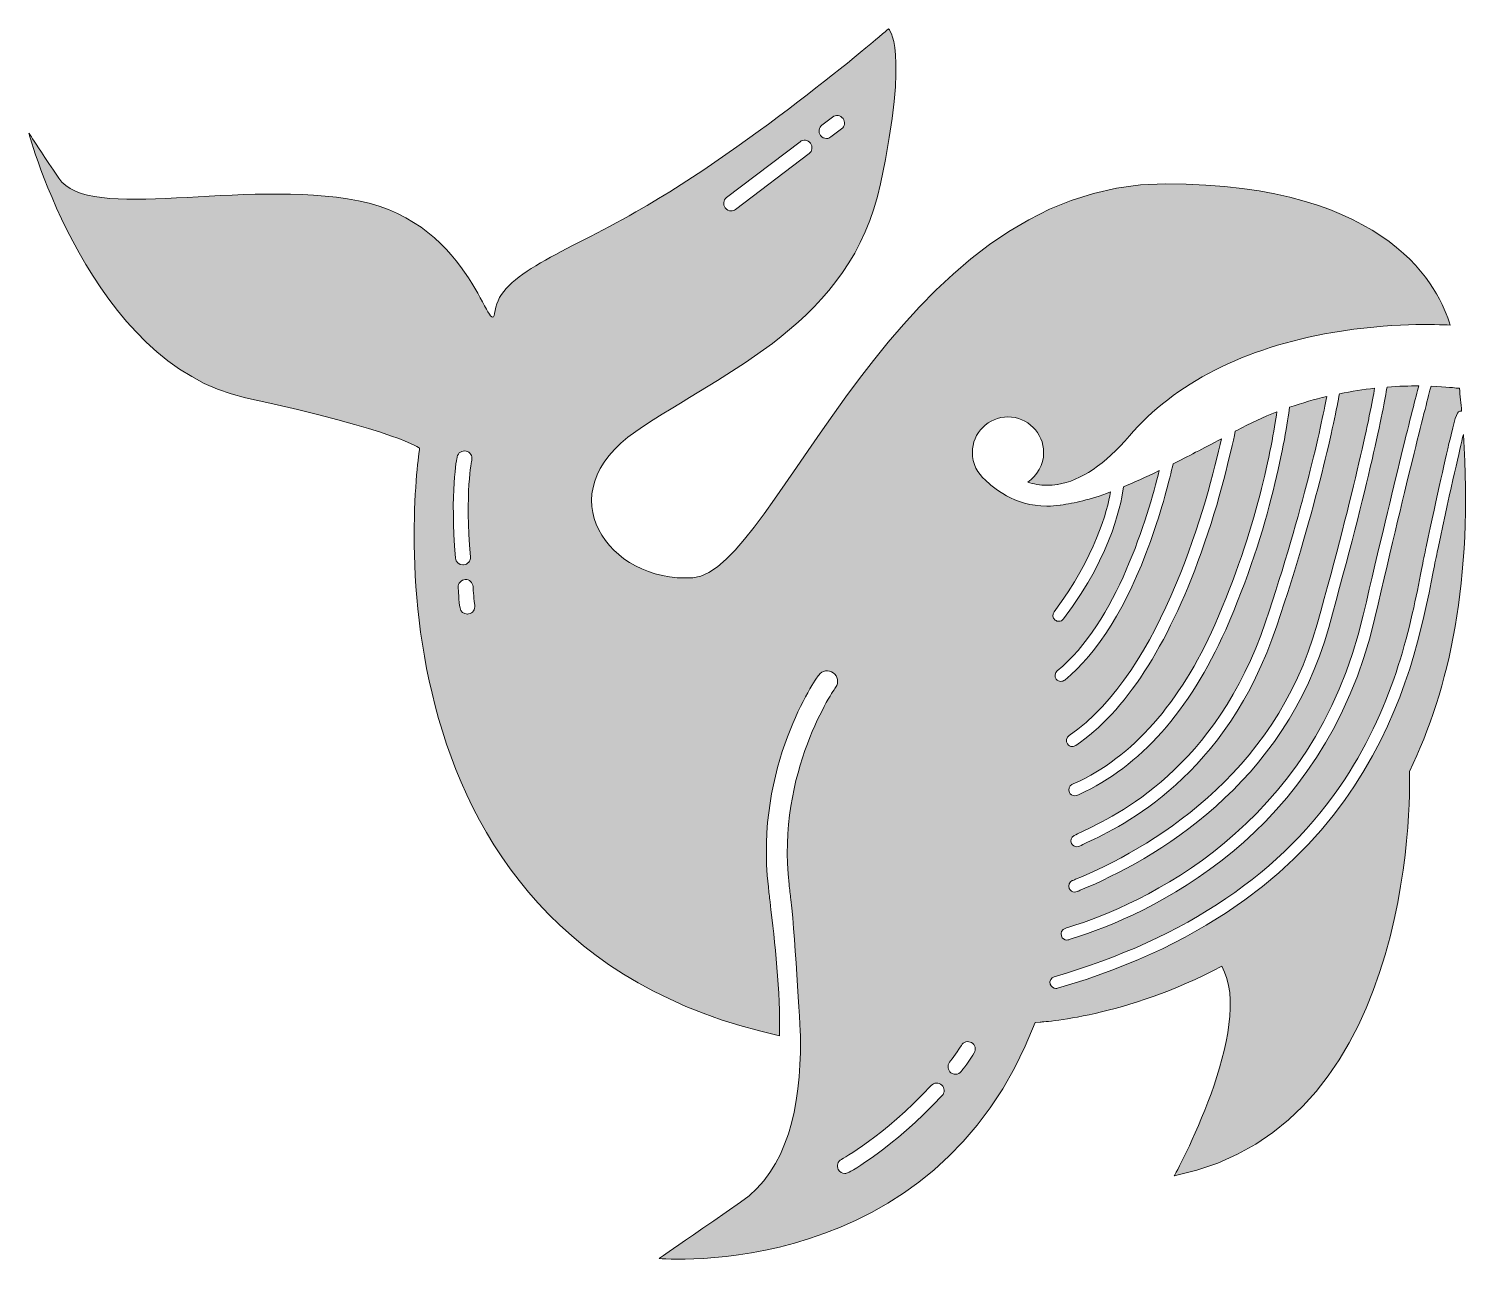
# Model space of a CAD drawing. Header units: inches. Extents: x 5 to 95.4, y 34.9 to 113.5.
import ezdxf

# ---------------------------------------------------------------- set-up
doc = ezdxf.new("R2010")
doc.units = ezdxf.units.IN
doc.header["$MEASUREMENT"] = 0
doc.layers.add('Layer 1', color=7, linetype='Continuous')

msp = doc.modelspace()

# ---------------------------------------------------------------- hatches: boundary and pattern name
at = {"layer": 'Layer 1', "true_color": 0xffffff}
h = msp.add_hatch(color=7, dxfattribs=at)
h.dxf.hatch_style = 2
edge = h.paths.add_edge_path()
edge.add_spline(control_points=[(91.459, 67.023), (93.978, 72.182), (95.448, 79.031), (94.841, 88.119), (94.601, 87.136), (94.135, 85.108), (93.235, 80.919), (93.144, 80.497), (93.051, 80.022), (92.953, 79.519), (91.655, 72.897), (88.955, 59.119), (69.43, 53.447), (69.395, 53.437), (69.36, 53.432), (69.326, 53.432), (69.164, 53.432), (69.015, 53.538), (68.967, 53.702), (68.91, 53.9), (69.023, 54.107), (69.222, 54.165), (77.46, 56.558), (83.573, 60.706), (87.392, 66.493), (90.589, 71.339), (91.571, 76.348), (92.221, 79.663), (92.32, 80.169), (92.414, 80.647), (92.506, 81.076), (93.214, 84.373), (93.74, 86.736), (94.069, 88.099), (94.37, 89.35), (94.427, 89.585), (94.729, 89.581), (94.687, 90.053), (94.641, 90.529), (94.588, 91.013), (94.53, 91.007), (94.471, 91.005), (94.411, 91.015), (94.391, 91.018), (93.803, 91.107), (92.815, 91.143), (92.497, 89.951), (91.472, 85.99), (89.3, 76.639), (86.1, 62.862), (74.984, 58.003), (70.354, 56.554), (70.259, 56.524), (70.187, 56.502), (70.141, 56.486), (70.101, 56.472), (70.06, 56.466), (70.02, 56.466), (69.865, 56.466), (69.72, 56.563), (69.667, 56.718), (69.6, 56.913), (69.704, 57.126), (69.899, 57.193), (69.949, 57.21), (70.028, 57.235), (70.131, 57.267), (74.639, 58.678), (85.46, 63.407), (88.573, 76.808), (90.647, 85.738), (91.678, 89.764), (92.047, 91.157), (91.466, 91.158), (90.799, 91.139), (90.059, 91.081), (89.824, 89.68), (89, 85.359), (86.407, 76.035), (83.667, 66.18), (75.481, 61.495), (70.846, 59.58), (70.764, 59.546), (70.698, 59.519), (70.65, 59.498), (70.602, 59.477), (70.552, 59.467), (70.502, 59.467), (70.357, 59.467), (70.22, 59.552), (70.159, 59.693), (70.078, 59.882), (70.165, 60.102), (70.354, 60.184), (70.405, 60.206), (70.473, 60.234), (70.56, 60.27), (75.069, 62.134), (83.031, 66.686), (85.686, 76.235), (88.139, 85.057), (89.009, 89.437), (89.281, 91.007), (88.59, 90.931), (87.85, 90.821), (87.075, 90.666), (86.783, 89.063), (85.722, 83.802), (83.161, 76.143), (79.997, 66.679), (73.427, 63.584), (71.268, 62.567), (71.078, 62.478), (70.924, 62.405), (70.812, 62.346), (70.757, 62.317), (70.697, 62.303), (70.639, 62.303), (70.504, 62.303), (70.375, 62.376), (70.308, 62.503), (70.212, 62.686), (70.283, 62.911), (70.466, 63.007), (70.585, 63.07), (70.749, 63.147), (70.95, 63.242), (73.037, 64.226), (79.39, 67.219), (82.453, 76.379), (84.857, 83.567), (85.929, 88.622), (86.284, 90.494), (85.531, 90.317), (84.752, 90.094), (83.956, 89.818), (83.72, 88.045), (82.789, 82.303), (79.956, 75.889), (77.727, 70.842), (74.567, 67.285), (70.817, 65.602), (70.752, 65.573), (70.703, 65.551), (70.671, 65.535), (70.617, 65.507), (70.559, 65.494), (70.502, 65.494), (70.366, 65.494), (70.234, 65.569), (70.169, 65.699), (70.076, 65.883), (70.149, 66.108), (70.333, 66.201), (70.372, 66.221), (70.432, 66.248), (70.512, 66.284), (74.091, 67.89), (77.121, 71.316), (79.274, 76.191), (81.89, 82.116), (82.861, 87.446), (83.163, 89.527), (82.331, 89.204), (81.487, 88.82), (80.644, 88.363), (80.613, 88.346), (80.583, 88.33), (80.552, 88.313), (80.294, 87.055), (79.615, 84.047), (78.42, 80.712), (76.303, 74.808), (73.662, 70.748), (70.569, 68.645), (70.505, 68.601), (70.431, 68.58), (70.359, 68.58), (70.239, 68.58), (70.122, 68.637), (70.05, 68.743), (69.934, 68.914), (69.978, 69.146), (70.149, 69.262), (76.032, 73.262), (78.878, 84.182), (79.688, 87.848), (78.543, 87.236), (77.542, 86.718), (76.666, 86.28), (76.443, 85.302), (75.981, 83.463), (75.242, 81.416), (73.771, 77.342), (71.966, 74.423), (69.876, 72.741), (69.807, 72.685), (69.724, 72.658), (69.642, 72.658), (69.533, 72.658), (69.425, 72.706), (69.351, 72.797), (69.221, 72.958), (69.247, 73.193), (69.408, 73.322), (73.115, 76.306), (75.097, 83.013), (75.796, 85.851), (74.928, 85.432), (74.192, 85.1), (73.553, 84.834), (73.483, 84.196), (72.972, 80.734), (69.807, 76.567), (69.733, 76.47), (69.622, 76.419), (69.509, 76.419), (69.43, 76.419), (69.351, 76.444), (69.283, 76.495), (69.119, 76.62), (69.087, 76.854), (69.211, 77.018), (71.805, 80.432), (72.548, 83.396), (72.748, 84.515), (71.404, 84.011), (70.522, 83.833), (69.607, 83.694), (69.604, 83.693), (69.6, 83.694), (69.597, 83.693), (69.322, 83.651), (69.047, 83.628), (68.772, 83.628), (68.769, 83.628), (68.766, 83.628), (68.763, 83.628), (66.722, 83.631), (65.355, 84.816), (64.917, 85.256), (64.415, 85.666), (64.094, 86.288), (64.094, 86.985), (64.094, 88.216), (65.095, 89.217), (66.326, 89.217), (67.557, 89.217), (68.558, 88.216), (68.558, 86.985), (68.558, 86.212), (68.163, 85.531), (67.565, 85.13), (67.924, 85.013), (68.328, 84.935), (68.773, 84.935), (68.777, 84.935), (68.781, 84.935), (68.785, 84.935), (68.991, 84.936), (69.199, 84.952), (69.407, 84.985), (69.408, 84.985), (69.41, 84.986), (69.411, 84.986), (69.416, 84.987), (69.421, 84.988), (69.425, 84.988), (70.888, 85.223), (72.399, 86.242), (73.926, 88.028), (76.739, 91.317), (81.144, 93.556), (86.664, 94.503), (90.276, 95.122), (93.224, 95.008), (94.005, 94.961), (93.395, 97.121), (90.363, 103.808), (76.184, 103.808), (59.274, 103.808), (51.861, 79.5), (46.585, 79.148), (41.308, 78.796), (37.358, 84.432), (43.032, 88.307), (48.706, 92.182), (56.49, 95.102), (58.344, 103.807), (60.18, 112.429), (58.845, 113.508), (58.845, 113.508), (58.845, 113.508), (50.526, 106.324), (43.032, 102.045), (38.558, 99.49), (34.518, 98.154), (34.214, 95.872), (33.91, 93.59), (32.906, 101.34), (25.658, 102.749), (18.41, 104.158), (8.761, 101.34), (6.892, 104.158), (5.023, 106.976), (5.023, 106.976), (5.023, 106.976), (5.023, 106.976), (8.888, 92.532), (18.581, 90.419), (28.274, 88.305), (29.487, 87.248), (29.487, 87.248), (29.487, 87.248), (24.571, 56.509), (52.021, 50.47), (52.074, 53.289), (51.73, 56.273), (51.431, 58.852), (51.394, 59.173), (51.357, 59.489), (51.322, 59.797), (50.461, 67.383), (54.309, 72.821), (54.474, 73.049), (54.685, 73.342), (55.094, 73.408), (55.387, 73.197), (55.68, 72.986), (55.746, 72.578), (55.535, 72.285), (55.498, 72.233), (51.819, 67.011), (52.621, 59.945), (52.656, 59.637), (52.692, 59.323), (52.729, 59.003), (53.042, 56.304), (53.343, 50.21), (53.343, 50.21), (53.339, 46.029), (52.546, 42.093), (49.587, 40.051), (44.479, 36.528), (44.479, 36.528), (44.479, 36.528), (44.479, 36.528), (61.75, 34.924), (68.026, 51.301), (68.026, 51.301), (68.331, 51.324), (68.331, 51.324), (68.331, 51.324), (73.755, 51.622), (79.709, 54.826), (79.709, 54.826), (79.708, 54.825), (79.708, 54.825), (81.886, 51.043), (76.737, 41.696), (76.737, 41.696), (92.326, 44.867), (91.459, 67.023), (91.459, 67.023), (91.459, 67.023), (91.459, 67.023), (91.459, 67.023)], knot_values=[0, 0, 0, 0, 1, 1, 1, 2, 2, 2, 3, 3, 3, 4, 4, 4, 5, 5, 5, 6, 6, 6, 7, 7, 7, 8, 8, 8, 9, 9, 9, 10, 10, 10, 11, 11, 11, 12, 12, 12, 13, 13, 13, 14, 14, 14, 15, 15, 15, 16, 16, 16, 17, 17, 17, 18, 18, 18, 19, 19, 19, 20, 20, 20, 21, 21, 21, 22, 22, 22, 23, 23, 23, 24, 24, 24, 25, 25, 25, 26, 26, 26, 27, 27, 27, 28, 28, 28, 29, 29, 29, 30, 30, 30, 31, 31, 31, 32, 32, 32, 33, 33, 33, 34, 34, 34, 35, 35, 35, 36, 36, 36, 37, 37, 37, 38, 38, 38, 39, 39, 39, 40, 40, 40, 41, 41, 41, 42, 42, 42, 43, 43, 43, 44, 44, 44, 45, 45, 45, 46, 46, 46, 47, 47, 47, 48, 48, 48, 49, 49, 49, 50, 50, 50, 51, 51, 51, 52, 52, 52, 53, 53, 53, 54, 54, 54, 55, 55, 55, 56, 56, 56, 57, 57, 57, 58, 58, 58, 59, 59, 59, 60, 60, 60, 61, 61, 61, 62, 62, 62, 63, 63, 63, 64, 64, 64, 65, 65, 65, 66, 66, 66, 67, 67, 67, 68, 68, 68, 69, 69, 69, 70, 70, 70, 71, 71, 71, 72, 72, 72, 73, 73, 73, 74, 74, 74, 75, 75, 75, 76, 76, 76, 77, 77, 77, 78, 78, 78, 79, 79, 79, 80, 80, 80, 81, 81, 81, 82, 82, 82, 83, 83, 83, 84, 84, 84, 85, 85, 85, 86, 86, 86, 87, 87, 87, 88, 88, 88, 89, 89, 89, 90, 90, 90, 91, 91, 91, 92, 92, 92, 93, 93, 93, 94, 94, 94, 95, 95, 95, 96, 96, 96, 97, 97, 97, 98, 98, 98, 99, 99, 99, 100, 100, 100, 101, 101, 101, 102, 102, 102, 103, 103, 103, 104, 104, 104, 105, 105, 105, 106, 106, 106, 107, 107, 107, 108, 108, 108, 109, 109, 109, 110, 110, 110, 111, 111, 111, 112, 112, 112, 113, 113, 113, 114, 114, 114, 115, 115, 115, 116, 116, 116, 117, 117, 117, 118, 118, 118, 119, 119, 119, 120, 120, 120, 121, 121, 121, 122, 122, 122, 122], degree=3, periodic=1)
edge = h.paths.add_edge_path()
edge.add_spline(control_points=[(54.68, 107.484), (54.68, 107.484), (55.342, 107.986), (55.342, 107.986), (55.548, 108.142), (55.841, 108.102), (55.996, 107.896), (56.152, 107.691), (56.112, 107.398), (55.906, 107.242), (55.906, 107.242), (55.244, 106.74), (55.244, 106.74), (55.16, 106.676), (55.061, 106.645), (54.962, 106.645), (54.821, 106.645), (54.681, 106.709), (54.59, 106.83), (54.434, 107.035), (54.474, 107.328), (54.68, 107.484)], knot_values=[0, 0, 0, 0, 1, 1, 1, 2, 2, 2, 3, 3, 3, 4, 4, 4, 5, 5, 5, 6, 6, 6, 7, 7, 7, 7], degree=3, periodic=1)
edge = h.paths.add_edge_path()
edge.add_spline(control_points=[(48.709, 102.953), (48.709, 102.953), (53.306, 106.441), (53.306, 106.441), (53.511, 106.597), (53.804, 106.557), (53.96, 106.351), (54.116, 106.146), (54.076, 105.853), (53.87, 105.697), (53.87, 105.697), (49.273, 102.209), (49.273, 102.209), (49.189, 102.145), (49.089, 102.114), (48.991, 102.114), (48.85, 102.114), (48.71, 102.178), (48.619, 102.299), (48.463, 102.504), (48.503, 102.797), (48.709, 102.953)], knot_values=[0, 0, 0, 0, 1, 1, 1, 2, 2, 2, 3, 3, 3, 4, 4, 4, 5, 5, 5, 6, 6, 6, 7, 7, 7, 7], degree=3, periodic=1)
edge = h.paths.add_edge_path()
edge.add_spline(control_points=[(31.736, 80.379), (31.379, 84.544), (31.82, 86.632), (31.839, 86.719), (31.894, 86.971), (32.142, 87.131), (32.395, 87.076), (32.647, 87.021), (32.806, 86.773), (32.752, 86.521), (32.746, 86.494), (32.324, 84.456), (32.667, 80.459), (32.689, 80.202), (32.498, 79.976), (32.242, 79.954), (32.228, 79.953), (32.215, 79.952), (32.202, 79.952), (31.961, 79.952), (31.757, 80.136), (31.736, 80.379)], knot_values=[0, 0, 0, 0, 1, 1, 1, 2, 2, 2, 3, 3, 3, 4, 4, 4, 5, 5, 5, 6, 6, 6, 7, 7, 7, 7], degree=3, periodic=1)
edge = h.paths.add_edge_path()
edge.add_spline(control_points=[(32.556, 76.878), (32.529, 76.873), (32.502, 76.871), (32.475, 76.871), (32.252, 76.871), (32.055, 77.031), (32.016, 77.258), (31.951, 77.632), (31.906, 78.45), (31.901, 78.542), (31.887, 78.8), (32.085, 79.019), (32.342, 79.033), (32.598, 79.052), (32.82, 78.849), (32.833, 78.592), (32.846, 78.358), (32.888, 77.69), (32.936, 77.42), (32.98, 77.164), (32.81, 76.922), (32.556, 76.878)], knot_values=[0, 0, 0, 0, 1, 1, 1, 2, 2, 2, 3, 3, 3, 4, 4, 4, 5, 5, 5, 6, 6, 6, 7, 7, 7, 7], degree=3, periodic=1)
edge = h.paths.add_edge_path()
edge.add_spline(control_points=[(62.201, 46.724), (59.073, 43.371), (56.442, 41.966), (56.332, 41.908), (56.263, 41.872), (56.188, 41.854), (56.115, 41.854), (55.947, 41.854), (55.785, 41.945), (55.701, 42.104), (55.581, 42.332), (55.668, 42.614), (55.896, 42.735), (55.922, 42.749), (58.507, 44.135), (61.518, 47.362), (61.694, 47.551), (61.99, 47.561), (62.178, 47.385), (62.367, 47.208), (62.377, 46.913), (62.201, 46.724)], knot_values=[0, 0, 0, 0, 1, 1, 1, 2, 2, 2, 3, 3, 3, 4, 4, 4, 5, 5, 5, 6, 6, 6, 7, 7, 7, 7], degree=3, periodic=1)
edge = h.paths.add_edge_path()
edge.add_spline(control_points=[(64.214, 49.405), (64.003, 49.04), (63.435, 48.281), (63.411, 48.249), (63.319, 48.127), (63.179, 48.062), (63.037, 48.062), (62.939, 48.062), (62.841, 48.092), (62.757, 48.155), (62.551, 48.31), (62.509, 48.603), (62.664, 48.809), (62.819, 49.015), (63.254, 49.609), (63.406, 49.871), (63.535, 50.094), (63.82, 50.172), (64.044, 50.042), (64.266, 49.914), (64.343, 49.628), (64.214, 49.405)], knot_values=[0, 0, 0, 0, 1, 1, 1, 2, 2, 2, 3, 3, 3, 4, 4, 4, 5, 5, 5, 6, 6, 6, 7, 7, 7, 7], degree=3, periodic=1)

# ---------------------------------------------------------------- linework, layer by layer
at = {"layer": 'Layer 1', "lineweight": 0}
for points, knots in [([(91.459, 67.023), (93.978, 72.182), (95.448, 79.031), (94.841, 88.119), (94.601, 87.136), (94.135, 85.108), (93.235, 80.919), (93.144, 80.497), (93.051, 80.022), (92.953, 79.519), (91.655, 72.897), (88.955, 59.119), (69.43, 53.447), (69.395, 53.437), (69.36, 53.432), (69.326, 53.432), (69.164, 53.432), (69.015, 53.538), (68.967, 53.702), (68.91, 53.9), (69.023, 54.107), (69.222, 54.165), (77.46, 56.558), (83.573, 60.706), (87.392, 66.493), (90.589, 71.339), (91.571, 76.348), (92.221, 79.663), (92.32, 80.169), (92.414, 80.647), (92.506, 81.076), (93.214, 84.373), (93.74, 86.736), (94.069, 88.099), (94.37, 89.35), (94.427, 89.585), (94.729, 89.581), (94.687, 90.053), (94.641, 90.529), (94.588, 91.013), (94.53, 91.007), (94.471, 91.005), (94.411, 91.015), (94.391, 91.018), (93.803, 91.107), (92.815, 91.143), (92.497, 89.951), (91.472, 85.99), (89.3, 76.639), (86.1, 62.862), (74.984, 58.003), (70.354, 56.554), (70.259, 56.524), (70.187, 56.502), (70.141, 56.486), (70.101, 56.472), (70.06, 56.466), (70.02, 56.466), (69.865, 56.466), (69.72, 56.563), (69.667, 56.718), (69.6, 56.913), (69.704, 57.126), (69.899, 57.193), (69.949, 57.21), (70.028, 57.235), (70.131, 57.267), (74.639, 58.678), (85.46, 63.407), (88.573, 76.808), (90.647, 85.738), (91.678, 89.764), (92.047, 91.157), (91.466, 91.158), (90.799, 91.139), (90.059, 91.081), (89.824, 89.68), (89, 85.359), (86.407, 76.035), (83.667, 66.18), (75.481, 61.495), (70.846, 59.58), (70.764, 59.546), (70.698, 59.519), (70.65, 59.498), (70.602, 59.477), (70.552, 59.467), (70.502, 59.467), (70.357, 59.467), (70.22, 59.552), (70.159, 59.693), (70.078, 59.882), (70.165, 60.102), (70.354, 60.184), (70.405, 60.206), (70.473, 60.234), (70.56, 60.27), (75.069, 62.134), (83.031, 66.686), (85.686, 76.235), (88.139, 85.057), (89.009, 89.437), (89.281, 91.007), (88.59, 90.931), (87.85, 90.821), (87.075, 90.666), (86.783, 89.063), (85.722, 83.802), (83.161, 76.143), (79.997, 66.679), (73.427, 63.584), (71.268, 62.567), (71.078, 62.478), (70.924, 62.405), (70.812, 62.346), (70.757, 62.317), (70.697, 62.303), (70.639, 62.303), (70.504, 62.303), (70.375, 62.376), (70.308, 62.503), (70.212, 62.686), (70.283, 62.911), (70.466, 63.007), (70.585, 63.07), (70.749, 63.147), (70.95, 63.242), (73.037, 64.226), (79.39, 67.219), (82.453, 76.379), (84.857, 83.567), (85.929, 88.622), (86.284, 90.494), (85.531, 90.317), (84.752, 90.094), (83.956, 89.818), (83.72, 88.045), (82.789, 82.303), (79.956, 75.889), (77.727, 70.842), (74.567, 67.285), (70.817, 65.602), (70.752, 65.573), (70.703, 65.551), (70.671, 65.535), (70.617, 65.507), (70.559, 65.494), (70.502, 65.494), (70.366, 65.494), (70.234, 65.569), (70.169, 65.699), (70.076, 65.883), (70.149, 66.108), (70.333, 66.201), (70.372, 66.221), (70.432, 66.248), (70.512, 66.284), (74.091, 67.89), (77.121, 71.316), (79.274, 76.191), (81.89, 82.116), (82.861, 87.446), (83.163, 89.527), (82.331, 89.204), (81.487, 88.82), (80.644, 88.363), (80.613, 88.346), (80.583, 88.33), (80.552, 88.313), (80.294, 87.055), (79.615, 84.047), (78.42, 80.712), (76.303, 74.808), (73.662, 70.748), (70.569, 68.645), (70.505, 68.601), (70.431, 68.58), (70.359, 68.58), (70.239, 68.58), (70.122, 68.637), (70.05, 68.743), (69.934, 68.914), (69.978, 69.146), (70.149, 69.262), (76.032, 73.262), (78.878, 84.182), (79.688, 87.848), (78.543, 87.236), (77.542, 86.718), (76.666, 86.28), (76.443, 85.302), (75.981, 83.463), (75.242, 81.416), (73.771, 77.342), (71.966, 74.423), (69.876, 72.741), (69.807, 72.685), (69.724, 72.658), (69.642, 72.658), (69.533, 72.658), (69.425, 72.706), (69.351, 72.797), (69.221, 72.958), (69.247, 73.193), (69.408, 73.322), (73.115, 76.306), (75.097, 83.013), (75.796, 85.851), (74.928, 85.432), (74.192, 85.1), (73.553, 84.834), (73.483, 84.196), (72.972, 80.734), (69.807, 76.567), (69.733, 76.47), (69.622, 76.419), (69.509, 76.419), (69.43, 76.419), (69.351, 76.444), (69.283, 76.495), (69.119, 76.62), (69.087, 76.854), (69.211, 77.018), (71.805, 80.432), (72.548, 83.396), (72.748, 84.515), (71.404, 84.011), (70.522, 83.833), (69.607, 83.694), (69.604, 83.693), (69.6, 83.694), (69.597, 83.693), (69.322, 83.651), (69.047, 83.628), (68.772, 83.628), (68.769, 83.628), (68.766, 83.628), (68.763, 83.628), (66.722, 83.631), (65.355, 84.816), (64.917, 85.256), (64.415, 85.666), (64.094, 86.288), (64.094, 86.985), (64.094, 88.216), (65.095, 89.217), (66.326, 89.217), (67.557, 89.217), (68.558, 88.216), (68.558, 86.985), (68.558, 86.212), (68.163, 85.531), (67.565, 85.13), (67.924, 85.013), (68.328, 84.935), (68.773, 84.935), (68.777, 84.935), (68.781, 84.935), (68.785, 84.935), (68.991, 84.936), (69.199, 84.952), (69.407, 84.985), (69.408, 84.985), (69.41, 84.986), (69.411, 84.986), (69.416, 84.987), (69.421, 84.988), (69.425, 84.988), (70.888, 85.223), (72.399, 86.242), (73.926, 88.028), (76.739, 91.317), (81.144, 93.556), (86.664, 94.503), (90.276, 95.122), (93.224, 95.008), (94.005, 94.961), (93.395, 97.121), (90.363, 103.808), (76.184, 103.808), (59.274, 103.808), (51.861, 79.5), (46.585, 79.148), (41.308, 78.796), (37.358, 84.432), (43.032, 88.307), (48.706, 92.182), (56.49, 95.102), (58.344, 103.807), (60.18, 112.429), (58.845, 113.508), (58.845, 113.508), (58.845, 113.508), (50.526, 106.324), (43.032, 102.045), (38.558, 99.49), (34.518, 98.154), (34.214, 95.872), (33.91, 93.59), (32.906, 101.34), (25.658, 102.749), (18.41, 104.158), (8.761, 101.34), (6.892, 104.158), (5.023, 106.976), (5.023, 106.976), (5.023, 106.976), (5.023, 106.976), (8.888, 92.532), (18.581, 90.419), (28.274, 88.305), (29.487, 87.248), (29.487, 87.248), (29.487, 87.248), (24.571, 56.509), (52.021, 50.47), (52.074, 53.289), (51.73, 56.273), (51.431, 58.852), (51.394, 59.173), (51.357, 59.489), (51.322, 59.797), (50.461, 67.383), (54.309, 72.821), (54.474, 73.049), (54.685, 73.342), (55.094, 73.408), (55.387, 73.197), (55.68, 72.986), (55.746, 72.578), (55.535, 72.285), (55.498, 72.233), (51.819, 67.011), (52.621, 59.945), (52.656, 59.637), (52.692, 59.323), (52.729, 59.003), (53.042, 56.304), (53.343, 50.21), (53.343, 50.21), (53.339, 46.029), (52.546, 42.093), (49.587, 40.051), (44.479, 36.528), (44.479, 36.528), (44.479, 36.528), (44.479, 36.528), (61.75, 34.924), (68.026, 51.301), (68.026, 51.301), (68.331, 51.324), (68.331, 51.324), (68.331, 51.324), (73.755, 51.622), (79.709, 54.826), (79.709, 54.826), (79.708, 54.825), (79.708, 54.825), (81.886, 51.043), (76.737, 41.696), (76.737, 41.696), (92.326, 44.867), (91.459, 67.023), (91.459, 67.023), (91.459, 67.023), (91.459, 67.023), (91.459, 67.023)], [0, 0, 0, 0, 1, 1, 1, 2, 2, 2, 3, 3, 3, 4, 4, 4, 5, 5, 5, 6, 6, 6, 7, 7, 7, 8, 8, 8, 9, 9, 9, 10, 10, 10, 11, 11, 11, 12, 12, 12, 13, 13, 13, 14, 14, 14, 15, 15, 15, 16, 16, 16, 17, 17, 17, 18, 18, 18, 19, 19, 19, 20, 20, 20, 21, 21, 21, 22, 22, 22, 23, 23, 23, 24, 24, 24, 25, 25, 25, 26, 26, 26, 27, 27, 27, 28, 28, 28, 29, 29, 29, 30, 30, 30, 31, 31, 31, 32, 32, 32, 33, 33, 33, 34, 34, 34, 35, 35, 35, 36, 36, 36, 37, 37, 37, 38, 38, 38, 39, 39, 39, 40, 40, 40, 41, 41, 41, 42, 42, 42, 43, 43, 43, 44, 44, 44, 45, 45, 45, 46, 46, 46, 47, 47, 47, 48, 48, 48, 49, 49, 49, 50, 50, 50, 51, 51, 51, 52, 52, 52, 53, 53, 53, 54, 54, 54, 55, 55, 55, 56, 56, 56, 57, 57, 57, 58, 58, 58, 59, 59, 59, 60, 60, 60, 61, 61, 61, 62, 62, 62, 63, 63, 63, 64, 64, 64, 65, 65, 65, 66, 66, 66, 67, 67, 67, 68, 68, 68, 69, 69, 69, 70, 70, 70, 71, 71, 71, 72, 72, 72, 73, 73, 73, 74, 74, 74, 75, 75, 75, 76, 76, 76, 77, 77, 77, 78, 78, 78, 79, 79, 79, 80, 80, 80, 81, 81, 81, 82, 82, 82, 83, 83, 83, 84, 84, 84, 85, 85, 85, 86, 86, 86, 87, 87, 87, 88, 88, 88, 89, 89, 89, 90, 90, 90, 91, 91, 91, 92, 92, 92, 93, 93, 93, 94, 94, 94, 95, 95, 95, 96, 96, 96, 97, 97, 97, 98, 98, 98, 99, 99, 99, 100, 100, 100, 101, 101, 101, 102, 102, 102, 103, 103, 103, 104, 104, 104, 105, 105, 105, 106, 106, 106, 107, 107, 107, 108, 108, 108, 109, 109, 109, 110, 110, 110, 111, 111, 111, 112, 112, 112, 113, 113, 113, 114, 114, 114, 115, 115, 115, 116, 116, 116, 117, 117, 117, 118, 118, 118, 119, 119, 119, 120, 120, 120, 121, 121, 121, 122, 122, 122, 122]), ([(54.68, 107.484), (54.68, 107.484), (55.342, 107.986), (55.342, 107.986), (55.548, 108.142), (55.841, 108.102), (55.996, 107.896), (56.152, 107.691), (56.112, 107.398), (55.906, 107.242), (55.906, 107.242), (55.244, 106.74), (55.244, 106.74), (55.16, 106.676), (55.061, 106.645), (54.962, 106.645), (54.821, 106.645), (54.681, 106.709), (54.59, 106.83), (54.434, 107.035), (54.474, 107.328), (54.68, 107.484)], [0, 0, 0, 0, 1, 1, 1, 2, 2, 2, 3, 3, 3, 4, 4, 4, 5, 5, 5, 6, 6, 6, 7, 7, 7, 7]), ([(48.709, 102.953), (48.709, 102.953), (53.306, 106.441), (53.306, 106.441), (53.511, 106.597), (53.804, 106.557), (53.96, 106.351), (54.116, 106.146), (54.076, 105.853), (53.87, 105.697), (53.87, 105.697), (49.273, 102.209), (49.273, 102.209), (49.189, 102.145), (49.089, 102.114), (48.991, 102.114), (48.85, 102.114), (48.71, 102.178), (48.619, 102.299), (48.463, 102.504), (48.503, 102.797), (48.709, 102.953)], [0, 0, 0, 0, 1, 1, 1, 2, 2, 2, 3, 3, 3, 4, 4, 4, 5, 5, 5, 6, 6, 6, 7, 7, 7, 7]), ([(31.736, 80.379), (31.379, 84.544), (31.82, 86.632), (31.839, 86.719), (31.894, 86.971), (32.142, 87.131), (32.395, 87.076), (32.647, 87.021), (32.806, 86.773), (32.752, 86.521), (32.746, 86.494), (32.324, 84.456), (32.667, 80.459), (32.689, 80.202), (32.498, 79.976), (32.242, 79.954), (32.228, 79.953), (32.215, 79.952), (32.202, 79.952), (31.961, 79.952), (31.757, 80.136), (31.736, 80.379)], [0, 0, 0, 0, 1, 1, 1, 2, 2, 2, 3, 3, 3, 4, 4, 4, 5, 5, 5, 6, 6, 6, 7, 7, 7, 7]), ([(32.556, 76.878), (32.529, 76.873), (32.502, 76.871), (32.475, 76.871), (32.252, 76.871), (32.055, 77.031), (32.016, 77.258), (31.951, 77.632), (31.906, 78.45), (31.901, 78.542), (31.887, 78.8), (32.085, 79.019), (32.342, 79.033), (32.598, 79.052), (32.82, 78.849), (32.833, 78.592), (32.846, 78.358), (32.888, 77.69), (32.936, 77.42), (32.98, 77.164), (32.81, 76.922), (32.556, 76.878)], [0, 0, 0, 0, 1, 1, 1, 2, 2, 2, 3, 3, 3, 4, 4, 4, 5, 5, 5, 6, 6, 6, 7, 7, 7, 7]), ([(64.214, 49.405), (64.003, 49.04), (63.435, 48.281), (63.411, 48.249), (63.319, 48.127), (63.179, 48.062), (63.037, 48.062), (62.939, 48.062), (62.841, 48.092), (62.757, 48.155), (62.551, 48.31), (62.509, 48.603), (62.664, 48.809), (62.819, 49.015), (63.254, 49.609), (63.406, 49.871), (63.535, 50.094), (63.82, 50.172), (64.044, 50.042), (64.266, 49.914), (64.343, 49.628), (64.214, 49.405)], [0, 0, 0, 0, 1, 1, 1, 2, 2, 2, 3, 3, 3, 4, 4, 4, 5, 5, 5, 6, 6, 6, 7, 7, 7, 7]), ([(62.201, 46.724), (59.073, 43.371), (56.442, 41.966), (56.332, 41.908), (56.263, 41.872), (56.188, 41.854), (56.115, 41.854), (55.947, 41.854), (55.785, 41.945), (55.701, 42.104), (55.581, 42.332), (55.668, 42.614), (55.896, 42.735), (55.922, 42.749), (58.507, 44.135), (61.518, 47.362), (61.694, 47.551), (61.99, 47.561), (62.178, 47.385), (62.367, 47.208), (62.377, 46.913), (62.201, 46.724)], [0, 0, 0, 0, 1, 1, 1, 2, 2, 2, 3, 3, 3, 4, 4, 4, 5, 5, 5, 6, 6, 6, 7, 7, 7, 7])]:
    msp.add_open_spline(points, degree=3, knots=knots, dxfattribs=at)

doc.saveas('drawing.dxf')
